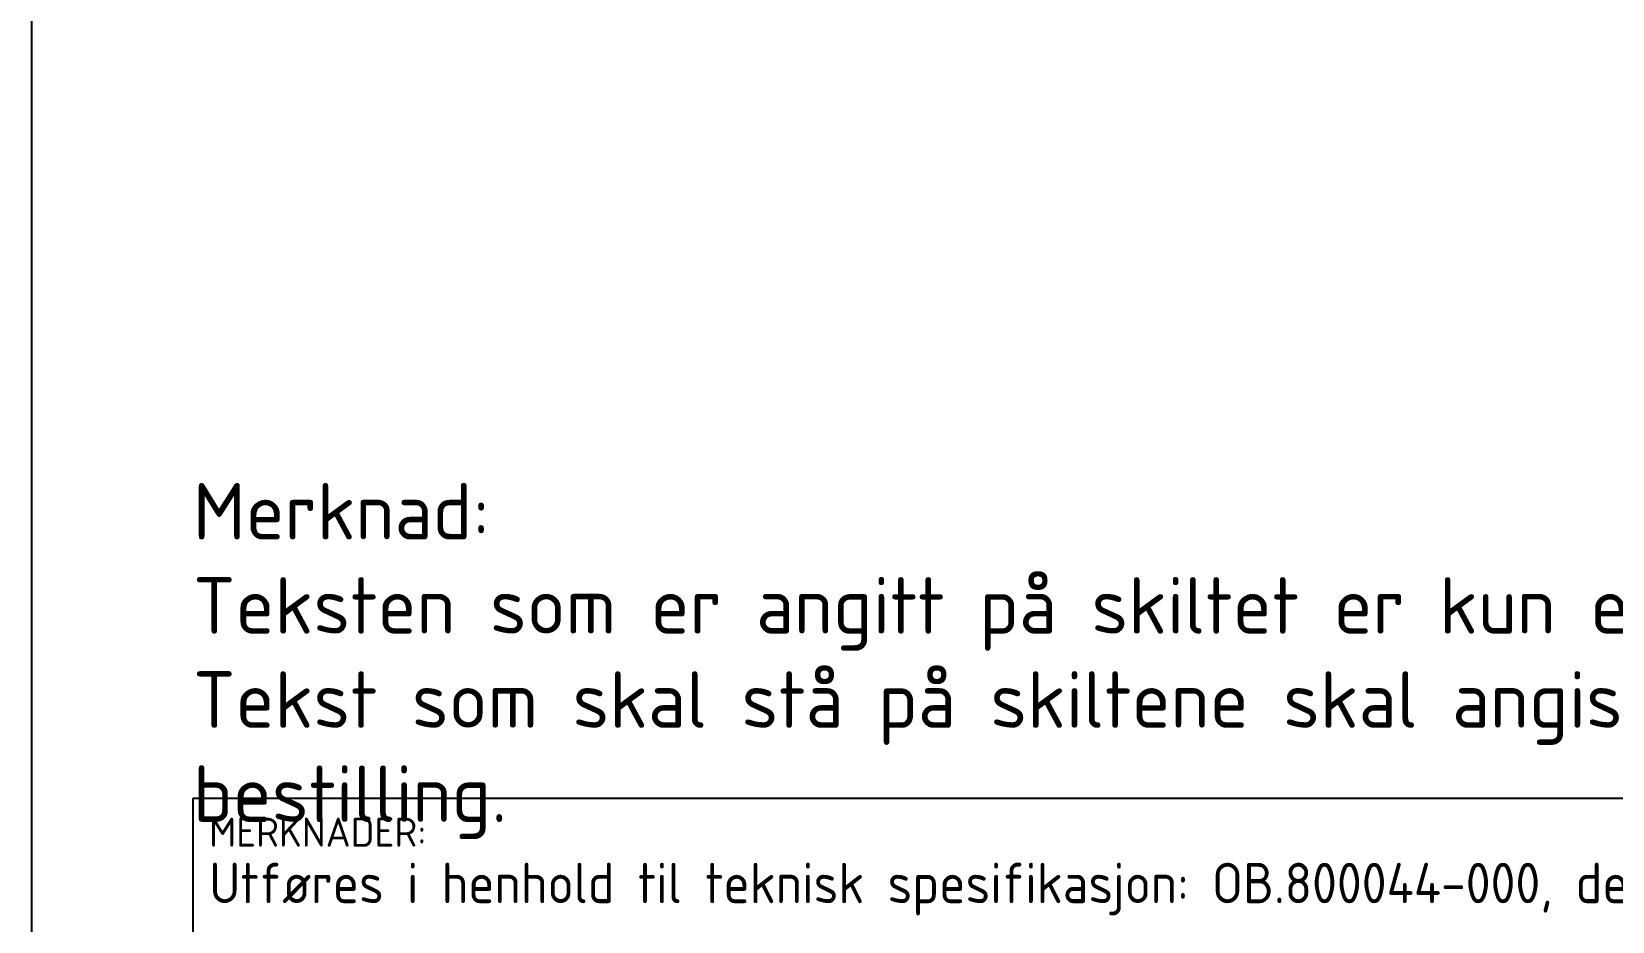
# Model space of a CAD drawing. Header units: millimetres. Extents: x 0 to 900, y 0 to 1385.
# Drawn here: x 0 to 489.6, y 416.9 to 692.5 of the extents above; entities that cross this region are included whole.
import ezdxf

# ---------------------------------------------------------------- set-up
doc = ezdxf.new("R2010")
doc.units = ezdxf.units.MM
doc.layers.add('AM_6', color=2, linetype='Continuous', lineweight=35)
for name, color, linetype in [('RAMME', 7, 'Continuous'), ('TITT-018', 4, 'Continuous'), ('TITT-TEKST18', 4, 'Continuous'), ('TITT-TEKST25', 2, 'Continuous'), ('TITT-TEKST35', 7, 'Continuous'), ('TITT-TEKST50', 5, 'Continuous')]:
    doc.layers.add(name, color=color, linetype=linetype)
doc.styles.add('ISO', font='isocp.shx')
doc.styles.add('ISO25', font='ISO3098.shx')
doc.styles.add('TITTEL', font='romans.shx', dxfattribs={"width": 0.65})

# ---------------------------------------------------------------- blocks, each defined once
blk = doc.blocks.new('Merknadsfelt')
at = {"layer": 'TITT-TEKST50'}
blk.add_lwpolyline([(0, 22), (170, 22), (170, 0), (0, 0)], close=True, dxfattribs=at)
at = {"layer": 'TITT-018', "style": 'ISO25'}
blk.add_text('MERKNADER: ', height=1.8, dxfattribs=at).set_placement((1, 19))
at = {"layer": 'TITT-TEKST18', "style": 'TITTEL', "width": 0.65}
for tag, p in [('REFLEKS', (1, 11)), ('FARGE', (20, 11)), ('KLASSE', (1, 8)), ('FORSIDE', (20, 8)), ('TYKKELSE', (1, 4)), ('FORSYNING', (108, 4)), ('MATERIALE', (1, 1)), ('F.NR', (108, 1))]:
    blk.add_attdef(tag, p, '', height=1.8, dxfattribs=at)
at = {"layer": 'TITT-TEKST25', "style": 'ISO'}
blk.add_text('Utføres i henhold til teknisk spesifikasjon: OB.800044-000, dersom ikke annet er angitt ', height=2.5, dxfattribs=at).set_placement((1, 15.5))
at = {"layer": 'TITT-TEKST25', "style": 'TITTEL', "width": 0.65}
for tag, p in [('KLASSE', (12, 7.998)), ('FORSIDE', (31, 8)), ('MATERIALE', (12, 1))]:
    blk.add_attdef(tag, p, '', height=2.5, dxfattribs=at)
at = {"layer": 'TITT-TEKST35', "style": 'TITTEL', "width": 0.65}
blk.add_attdef('F.NUMMER', (119, 1), '', height=3.5, dxfattribs=at)

msp = doc.modelspace()

# ---------------------------------------------------------------- linework, layer by layer
at = {"layer": 'RAMME'}
msp.add_lwpolyline([(0, 0), (900, 0), (900, 1385), (0, 1385)], close=True, dxfattribs=at)

# ---------------------------------------------------------------- block references
at = {"layer": 'RAMME', "xscale": 5, "yscale": 5, "zscale": 5}
msp.add_blockref('Merknadsfelt', (50, 345), dxfattribs=at)

# ---------------------------------------------------------------- texts
at = {"layer": 'AM_6', "insert": (50, 552.67), "char_height": 17.5, "attachment_point": 1}
msp.add_mtext_dynamic_manual_height_columns('{\\Fiso3098|c0;Merknad: \\PTeksten som er angitt på skiltet er kun et eksempel. Tekst som skal stå på skiltene skal angis ved bestilling.}', width=577.3555, gutter_width=87.5, heights=[0], dxfattribs=at)

doc.saveas('drawing.dxf')
